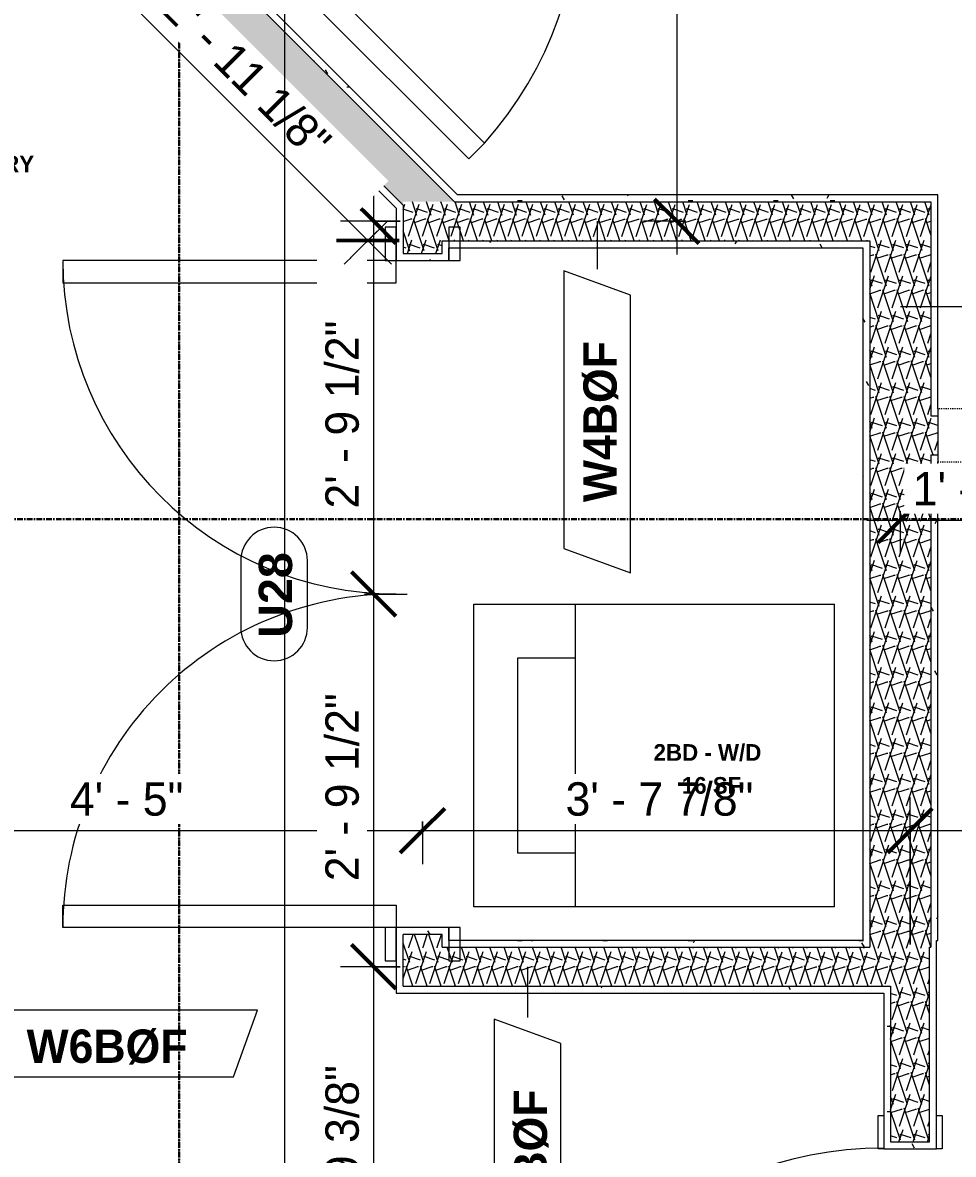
# Model space of a CAD drawing. Header units: inches. Extents: x -4058 to -1781, y 9814 to 12289.
# Drawn here: x -3495.4 to -3411.6, y 11790.1 to 11891.9 of the extents above; entities that cross this region are included whole.
import ezdxf

# ---------------------------------------------------------------- set-up
doc = ezdxf.new("R2010")
doc.units = ezdxf.units.IN
doc.header["$MEASUREMENT"] = 0
for name, pattern in [('Grid Line 1_2_', [0.875, 0.5, -0.125, 0.125, -0.125]), ('Grid Line 1_2__2_', [0.875, 0.5, -0.125, 0.125, -0.125]), ('Overhead', [0.15625, 0.09375, -0.0625])]:
    doc.linetypes.add(name, pattern=pattern)
for name, color, linetype, lineweight in [('0-1', 7, 'Continuous', 5), ('A-ANNO-DIMS', 211, 'Continuous', 9), ('A-ANNO-DIMS-32', 211, 'Continuous', 9), ('A-AREA-IDEN', 2, 'Continuous', 9), ('A-DETL-GENF-3', 92, 'Overhead', 9), ('A-DETL-MEDM-1', 33, 'Continuous', 9), ('A-DOOR-2', 31, 'Continuous', 9), ('A-DOOR-FRAM', 31, 'Continuous', 9), ('A-DOOR-IDEN', 31, 'Continuous', 9), ('A-WALL-2', 113, 'Continuous', 9), ('A-WALL-IDEN', 211, 'Continuous', 9), ('A-WALL-PATT-1', 9, 'Continuous', 9), ('P-SANR-FIXT', 6, 'Continuous', 9), ('S-GRID-1', 1, 'Grid Line 1_2_', 9), ('S-GRID-2', 1, 'Grid Line 1_2__2_', 30)]:
    doc.layers.add(name, color=color, linetype=linetype, lineweight=lineweight)
doc.styles.add('Arial_B', font='arialbd.ttf', dxfattribs={"height": 3})
doc.styles.add('Century Gothic', font='ufonts.com_century-gothic.ttf', dxfattribs={"height": 3})
doc.styles.add('Century Gothic_B', font='GOTHICB.TTF', dxfattribs={"height": 1.5})
doc.styles.add('Century Gothic_B_1', font='GOTHICB.TTF', dxfattribs={"height": 3})
doc.dimstyles.new('THE_DIMENSION_STRING', dxfattribs={"dimscale": 12, "dimtxt": 3.132505, "dimasz": 0.333333, "dimexe": 0.25, "dimexo": 0.166667, "dimgap": 0.041667, "dimtad": 1, "dimdec": 4, "dimrnd": 0.0625, "dimzin": 3, "dimdsep": 46, "dimlunit": 4, "dimtxsty": 'Century Gothic', "dimblk1": 'OBLIQUE', "dimblk2": 'OBLIQUE', "dimsah": 1, "dimcen": 0.09, "dimdle": 0.25, "dimazin": 0, "dimtfac": 1, "dimtdec": 4, "dimtix": 1, "dimtmove": 0, "dimatfit": 3, "dimfxl": 1, "dimtvp": 1, "dimtfill": 1, "dimfrac": 2, "dimtolj": 1, "dimtzin": 0, "dimarcsym": 2})
doc.dimstyles.new('THE_DIMENSION_STRING_2', dxfattribs={"dimscale": 12, "dimtxt": 3.132505, "dimasz": 0.333333, "dimexe": 0.25, "dimexo": 0.166667, "dimgap": 0.041667, "dimtad": 1, "dimdec": 4, "dimrnd": 0.0625, "dimzin": 3, "dimdsep": 46, "dimlunit": 4, "dimtxsty": 'Century Gothic', "dimblk1": 'OBLIQUE', "dimblk2": 'OBLIQUE', "dimsah": 1, "dimcen": 0.09, "dimdle": 0.25, "dimazin": 0, "dimtfac": 1, "dimtdec": 4, "dimtix": 1, "dimtmove": 0, "dimatfit": 3, "dimfxl": 1, "dimtvp": 1, "dimtfill": 1, "dimfrac": 2, "dimtolj": 1, "dimtzin": 0, "dimarcsym": 2})
doc.dimstyles.new('THE_DIMENSION_STRING_5', dxfattribs={"dimscale": 12, "dimtxt": 3.132505, "dimasz": 0.333333, "dimexe": 0.25, "dimexo": 0.166667, "dimgap": 0.041667, "dimtad": 1, "dimdec": 4, "dimrnd": 0.0625, "dimzin": 3, "dimdsep": 46, "dimlunit": 4, "dimtxsty": 'Century Gothic', "dimblk1": 'OBLIQUE', "dimblk2": 'OBLIQUE', "dimsah": 1, "dimcen": 0.09, "dimdle": 0.25, "dimazin": 0, "dimtfac": 1, "dimtdec": 4, "dimtix": 1, "dimtmove": 0, "dimatfit": 3, "dimfxl": 1, "dimtvp": 1, "dimtfill": 1, "dimfrac": 2, "dimtolj": 1, "dimtzin": 0, "dimarcsym": 2})
pattern_1 = [(161.57, (0.16, 0.16), (-1.279773737, -0.000426766), [0, -9.107, 1.011, 0]), (18.43, (-0.16, 0.16), (-1.279773737, 0.000426766), [0, -9.107, 1.011, 0]), (108.43, (0.16, 0.16), (0.639452382, -3.199964008), [3.035, -7.083]), (71.57, (-0.16, 0.16), (0.639452382, 3.199964008), [3.035, -7.083])]
pattern_2 = [(0, (0, 0), (10.24, 2.56), [0.422, -7.258, 0.422, -7.258, -40.96]), (0, (0, 0), (10.24, 2.56), [-15.36, 0.422, -14.938, 0.422, -7.258, -17.92]), (0, (0, 0), (10.24, 2.56), [-38.4, 0.422, -4.698, 0.422, -12.378]), (120, (3.84, 1.28), (-7.33702503, 7.58810013), [0.422, -7.258, 0.422, -7.258, -40.96]), (120, (3.84, 1.28), (-7.33702503, 7.58810013), [-15.36, 0.422, -14.938, 0.422, -7.258, -17.92]), (120, (3.84, 1.28), (-7.33702503, 7.58810013), [-38.4, 0.422, -4.698, 0.422, -12.378]), (240, (5.12, 6.4), (-2.90297497, -10.14810013), [0.422, -7.258, 0.422, -7.258, -40.96]), (240, (5.12, 6.4), (-2.90297497, -10.14810013), [-15.36, 0.422, -14.938, 0.422, -7.258, -17.92]), (240, (5.12, 6.4), (-2.90297497, -10.14810013), [-38.4, 0.422, -4.698, 0.422, -12.378])]

# ---------------------------------------------------------------- blocks, each defined once
blk = doc.blocks.new('CTR - 1st Phase - Shell_rvt-1-UNIT PLANS - 2ND FLOOR')
at = {"layer": 'S-GRID-1'}
for p, q in [((-3481.32, 9836.18), (-3481.32, 12273)), ((-1781.27, 11847.19), (-4041.78, 11847.19))]:
    blk.add_line(p, q, dxfattribs=at)
blk = doc.blocks.new('CTR - 1st Phase - Structure_rvt-1-UNIT PLANS - 2ND FLOOR')
at = {"layer": 'S-GRID-2'}
for p, q in [((-3481.32, 9814.03), (-3481.32, 12247.5)), ((-1781.27, 11847.19), (-4041.78, 11847.19))]:
    blk.add_line(p, q, dxfattribs=at)
blk = doc.blocks.new('SWING - DOUBLE - FLUSH - SWING - DOUBLE - 5-0 x 6-8 - DUMMY-3703244-UNIT PLANS - 2ND FLOOR')
at = {"layer": 'A-DOOR-2'}
for p, q in [((-30, 3.375), (-30, 32.375)), ((-30, 32.375), (-28, 32.375)), ((-28, 32.375), (-28, 2.375)), ((30, 32.375), (28, 32.375)), ((28, 32.375), (28, 2.375)), ((30, 3.375), (30, 32.375)), ((-30, 3.375), (-33, 3.375)), ((-33, 3.375), (-33, 2.375)), ((-30, 2.375), (-30, 3.375)), ((33, 3.375), (30, 3.375)), ((30, 3.375), (30, 2.375)), ((33, 2.375), (33, 3.375)), ((-33, 2.375), (-30, 2.375)), ((-28, 2.375), (-30, 2.375)), ((28, 2.375), (30, 2.375)), ((30, 2.375), (33, 2.375)), ((-30, -2.375), (-33, -2.375)), ((-33, -2.375), (-33, -3.375)), ((-30, -3.375), (-30, -2.375)), ((33, -2.375), (30, -2.375)), ((30, -2.375), (30, -3.375)), ((33, -3.375), (33, -2.375)), ((-33, -3.375), (-30, -3.375)), ((30, -3.375), (33, -3.375))]:
    blk.add_line(p, q, dxfattribs=at)
for centre, start, end in [((-30, 2.375), 360, 90), ((30, 2.375), 90, 180)]:
    blk.add_arc(centre, 30, start, end, dxfattribs=at)
blk = doc.blocks.new('Door-Opening - CLEAR OPENING - 34_ x 80_-3922092-UNIT PLANS - 2ND FLOOR')
at = {"layer": 'A-DETL-GENF-3'}
for p, q in [((16.68, 2.38), (-17.32, 2.38)), ((-17.32, -2.37), (16.68, -2.37))]:
    blk.add_line(p, q, dxfattribs=at)
at = {"layer": 'A-DETL-MEDM-1'}
for p, q in [((-17.32, 2.38), (-17.32, -2.37)), ((16.68, -2.37), (16.68, 2.38))]:
    blk.add_line(p, q, dxfattribs=at)
blk = doc.blocks.new('Stacked Washer and Dryer - 26_x25_ - Private-3627842-UNIT PLANS - 2ND FLOOR')
at = {"layer": 'P-SANR-FIXT'}
for p, q in [((0, 13.625), (32.4375, 13.625)), ((0, 13.625), (0, -13.625)), ((23.34375, -13.625), (23.34375, 13.625)), ((32.4375, 13.625), (32.4375, -13.625)), ((28.53125, 8.75), (23.34375, 8.75)), ((28.53125, -8.75), (28.53125, 8.75)), ((23.34375, -8.75), (28.53125, -8.75)), ((32.4375, -13.625), (0, -13.625))]:
    blk.add_line(p, q, dxfattribs=at)
blk = doc.blocks.new('SWING - SINGLE - FLUSH - SWING - FLUSH - 2-10 x 6-8 - PRIVACY-3983846-UNIT PLANS - 2ND FLOOR')
at = {"layer": 'A-DOOR-2'}
for p, q in [((15, -2.37), (15, -36.38)), ((17, -2.37), (15, -2.37)), ((17, -2.37), (17, -36.38)), ((17, -36.38), (15, -36.38))]:
    blk.add_line(p, q, dxfattribs=at)
blk.add_arc((17, -2.37), 34.07, 180, 266.6343, dxfattribs=at)
at = {"layer": 'A-DOOR-FRAM'}
for p, q in [((-20, 2.38), (-20, 2.88)), ((-20, 2.88), (-17, 2.88)), ((-17, 2.38), (-20, 2.38)), ((-17, 2.88), (-17, 2.38)), ((17, 2.38), (17, 2.88)), ((17, 2.88), (20, 2.88)), ((20, 2.38), (17, 2.38)), ((20, 2.88), (20, 2.38)), ((-20, -2.37), (-17, -2.37)), ((-20, -2.87), (-20, -2.37)), ((-17, -2.87), (-20, -2.87)), ((-17, -2.37), (-17, -2.87)), ((17, -2.37), (20, -2.37)), ((17, -2.87), (17, -2.37)), ((20, -2.87), (17, -2.87)), ((20, -2.37), (20, -2.87))]:
    blk.add_line(p, q, dxfattribs=at)
blk = doc.blocks.new('SWING - SINGLE - FLUSH - SWING - FLUSH - 2-10 x 6-8 - PRIVACY-3983842-UNIT PLANS - 2ND FLOOR')
at = {"layer": 'A-DOOR-2'}
for p, q in [((15, 2.37), (15, 36.38)), ((17, 36.38), (15, 36.38)), ((17, 2.37), (17, 36.38)), ((17, 2.37), (15, 2.37))]:
    blk.add_line(p, q, dxfattribs=at)
blk.add_arc((17, 2.37), 34.07, 93.3657, 180, dxfattribs=at)
at = {"layer": 'A-DOOR-FRAM'}
for p, q in [((-17, 2.87), (-20, 2.87)), ((-20, 2.87), (-20, 2.37)), ((-20, 2.37), (-17, 2.37)), ((-17, 2.37), (-17, 2.87)), ((20, 2.87), (17, 2.87)), ((17, 2.87), (17, 2.37)), ((17, 2.37), (20, 2.37)), ((20, 2.37), (20, 2.87)), ((-17, -2.38), (-20, -2.38)), ((-20, -2.38), (-20, -2.88)), ((-20, -2.88), (-17, -2.88)), ((-17, -2.88), (-17, -2.38)), ((20, -2.38), (17, -2.38)), ((17, -2.38), (17, -2.88)), ((17, -2.88), (20, -2.88)), ((20, -2.88), (20, -2.38))]:
    blk.add_line(p, q, dxfattribs=at)
blk = doc.blocks.new('DIMBLOCK113-UNIT PLANS - 2ND FLOOR')
at = {"layer": 'A-ANNO-DIMS-32', "lineweight": 50}
for p, q in [((-3512.41, 11819.18), (-3510.41, 11821.18)), ((-3459.41, 11819.18), (-3457.41, 11821.18)), ((-3512.41, 11819.18), (-3514.41, 11817.18)), ((-3459.41, 11819.18), (-3461.41, 11817.18))]:
    blk.add_line(p, q, dxfattribs=at)
at = {"layer": 'A-ANNO-DIMS-32'}
for p, q in [((-3512.41, 11820.01), (-3512.41, 11816.18)), ((-3512.41, 11819.18), (-3512.41, 11820.01)), ((-3459.41, 11820.01), (-3459.41, 11816.18)), ((-3459.41, 11819.18), (-3459.41, 11820.01)), ((-3512.41, 11819.18), (-3459.41, 11819.18))]:
    blk.add_line(p, q, dxfattribs=at)
at = {"layer": 'A-ANNO-DIMS-32', "color": 0, "insert": (-3491.15, 11823.53), "char_height": 3, "width": 12.5897, "attachment_point": 1, "line_spacing_factor": 0.984502, "style": 'Century Gothic', "bg_fill": 3, "box_fill_scale": 1.25, "bg_fill_color": 256, "bg_fill_true_color": 13158600, "bg_fill_transparency": 0}
blk.add_mtext('4\' - 5"', dxfattribs=at)
blk = doc.blocks.new('_Oblique')
at = {"color": 0, "linetype": 'ByBlock', "lineweight": -2}
blk.add_line((-0.5, -0.5), (0.5, 0.5), dxfattribs=at)
blk = doc.blocks.new('DIMBLOCK114-UNIT PLANS - 2ND FLOOR')
at = {"layer": 'A-ANNO-DIMS-32'}
for p, q in [((-3415.53, 11808.94), (-3415.53, 11822.18)), ((-3459.41, 11820.01), (-3459.41, 11816.18)), ((-3459.41, 11819.18), (-3459.41, 11820.01)), ((-3459.41, 11819.18), (-3415.53, 11819.18)), ((-3415.53, 11819.18), (-3415.53, 11808.94))]:
    blk.add_line(p, q, dxfattribs=at)
at = {"layer": 'A-ANNO-DIMS-32', "lineweight": 50}
for p, q in [((-3459.41, 11819.18), (-3457.41, 11821.18)), ((-3415.53, 11819.18), (-3413.53, 11821.18)), ((-3459.41, 11819.18), (-3461.41, 11817.18)), ((-3415.53, 11819.18), (-3417.53, 11817.18))]:
    blk.add_line(p, q, dxfattribs=at)
at = {"layer": 'A-ANNO-DIMS-32', "color": 0, "insert": (-3446.54, 11823.53), "char_height": 3, "width": 21.7784, "attachment_point": 1, "line_spacing_factor": 0.984502, "style": 'Century Gothic', "bg_fill": 3, "box_fill_scale": 1.25, "bg_fill_color": 256, "bg_fill_true_color": 13158600, "bg_fill_transparency": 0}
blk.add_mtext('3\' - 7 7/8"', dxfattribs=at)
blk = doc.blocks.new('DIMBLOCK115-UNIT PLANS - 2ND FLOOR')
at = {"layer": 'A-ANNO-DIMS-32'}
for p, q in [((-3415.53, 11808.94), (-3415.53, 11822.18)), ((-3339.12, 11806.18), (-3339.12, 11822.18)), ((-3415.53, 11819.18), (-3336.12, 11819.18)), ((-3415.53, 11819.18), (-3415.53, 11808.94)), ((-3339.12, 11819.18), (-3339.12, 11806.18))]:
    blk.add_line(p, q, dxfattribs=at)
at = {"layer": 'A-ANNO-DIMS-32', "lineweight": 50}
for p, q in [((-3415.53, 11819.18), (-3413.53, 11821.18)), ((-3339.12, 11819.18), (-3337.12, 11821.18)), ((-3415.53, 11819.18), (-3417.53, 11817.18)), ((-3339.12, 11819.18), (-3341.12, 11817.18))]:
    blk.add_line(p, q, dxfattribs=at)
at = {"layer": 'A-ANNO-DIMS-32', "color": 0, "insert": (-3387.57, 11823.53), "char_height": 3, "width": 24.5827, "attachment_point": 1, "line_spacing_factor": 0.984502, "style": 'Century Gothic', "bg_fill": 3, "box_fill_scale": 1.25, "bg_fill_color": 256, "bg_fill_true_color": 13158600, "bg_fill_transparency": 0}
blk.add_mtext('6\' - 4 7/16"', dxfattribs=at)
blk = doc.blocks.new('DIMBLOCK481-UNIT PLANS - 2ND FLOOR')
at = {"layer": 'A-ANNO-DIMS-32', "lineweight": 50}
for p, q in [((-3463.8, 11806.94), (-3465.8, 11808.94)), ((-3463.8, 11806.94), (-3461.8, 11804.94)), ((-3463.8, 11773.56), (-3465.8, 11775.56)), ((-3463.8, 11773.56), (-3461.8, 11771.56))]:
    blk.add_line(p, q, dxfattribs=at)
at = {"layer": 'A-ANNO-DIMS-32'}
for p, q in [((-3461.41, 11806.94), (-3466.8, 11806.94)), ((-3463.8, 11773.56), (-3463.8, 11806.94)), ((-3463.8, 11806.94), (-3461.41, 11806.94)), ((-3453.91, 11773.56), (-3466.8, 11773.56)), ((-3463.8, 11773.56), (-3453.91, 11773.56))]:
    blk.add_line(p, q, dxfattribs=at)
at = {"layer": 'A-ANNO-DIMS-32', "color": 0, "insert": (-3468.15, 11781.18), "char_height": 3, "width": 21.7784, "attachment_point": 1, "rotation": 90, "line_spacing_factor": 0.984502, "style": 'Century Gothic', "bg_fill": 3, "box_fill_scale": 1.25, "bg_fill_color": 256, "bg_fill_true_color": 13158600, "bg_fill_transparency": 0}
blk.add_mtext('2\' - 9 3/8"', dxfattribs=at)
blk = doc.blocks.new('DIMBLOCK482-UNIT PLANS - 2ND FLOOR')
at = {"layer": 'A-ANNO-DIMS-32', "lineweight": 50}
for p, q in [((-3463.8, 11840.46), (-3465.8, 11842.46)), ((-3463.8, 11840.46), (-3461.8, 11838.46)), ((-3463.8, 11806.94), (-3465.8, 11808.94)), ((-3463.8, 11806.94), (-3461.8, 11804.94))]:
    blk.add_line(p, q, dxfattribs=at)
at = {"layer": 'A-ANNO-DIMS-32'}
for p, q in [((-3464.63, 11840.46), (-3460.8, 11840.46)), ((-3463.8, 11840.46), (-3464.63, 11840.46)), ((-3463.8, 11806.94), (-3463.8, 11840.46)), ((-3461.41, 11806.94), (-3466.8, 11806.94)), ((-3463.8, 11806.94), (-3461.41, 11806.94))]:
    blk.add_line(p, q, dxfattribs=at)
at = {"layer": 'A-ANNO-DIMS-32', "color": 0, "insert": (-3468.15, 11814.63), "char_height": 3, "width": 21.7784, "attachment_point": 1, "rotation": 90, "line_spacing_factor": 0.984502, "style": 'Century Gothic', "bg_fill": 3, "box_fill_scale": 1.25, "bg_fill_color": 256, "bg_fill_true_color": 13158600, "bg_fill_transparency": 0}
blk.add_mtext('2\' - 9 1/2"', dxfattribs=at)
blk = doc.blocks.new('DIMBLOCK483-UNIT PLANS - 2ND FLOOR')
at = {"layer": 'A-ANNO-DIMS-32', "lineweight": 50}
for p, q in [((-3463.8, 11873.99), (-3465.8, 11875.99)), ((-3463.8, 11873.99), (-3461.8, 11871.99)), ((-3463.8, 11840.46), (-3465.8, 11842.46)), ((-3463.8, 11840.46), (-3461.8, 11838.46))]:
    blk.add_line(p, q, dxfattribs=at)
at = {"layer": 'A-ANNO-DIMS-32'}
for p, q in [((-3463.8, 11840.46), (-3463.8, 11876.99)), ((-3461.41, 11873.99), (-3466.8, 11873.99)), ((-3463.8, 11873.99), (-3461.41, 11873.99)), ((-3464.63, 11840.46), (-3460.8, 11840.46)), ((-3463.8, 11840.46), (-3464.63, 11840.46))]:
    blk.add_line(p, q, dxfattribs=at)
at = {"layer": 'A-ANNO-DIMS-32', "color": 0, "insert": (-3468.15, 11848.15), "char_height": 3, "width": 21.7784, "attachment_point": 1, "rotation": 90, "line_spacing_factor": 0.984502, "style": 'Century Gothic', "bg_fill": 3, "box_fill_scale": 1.25, "bg_fill_color": 256, "bg_fill_true_color": 13158600, "bg_fill_transparency": 0}
blk.add_mtext('2\' - 9 1/2"', dxfattribs=at)
blk = doc.blocks.new('DIMBLOCK486-UNIT PLANS - 2ND FLOOR')
at = {"layer": 'A-ANNO-DIMS-32'}
for p, q in [((-3486.19, 11900.1), (-3491.3, 11894.99)), ((-3489.18, 11897.11), (-3486.19, 11900.1)), ((-3489.18, 11897.11), (-3462.2, 11870.13)), ((-3462.57, 11874.01), (-3466.45, 11870.13)), ((-3464.33, 11872.26), (-3462.57, 11874.01))]:
    blk.add_line(p, q, dxfattribs=at)
at = {"layer": 'A-ANNO-DIMS-32', "lineweight": 50}
for p, q in [((-3489.18, 11897.11), (-3492.01, 11897.11)), ((-3489.18, 11897.11), (-3486.35, 11897.11)), ((-3464.33, 11872.26), (-3467.15, 11872.26)), ((-3464.33, 11872.26), (-3461.5, 11872.26))]:
    blk.add_line(p, q, dxfattribs=at)
at = {"layer": 'A-ANNO-DIMS-32', "color": 0, "insert": (-3480.92, 11895), "char_height": 3, "width": 24.5827, "attachment_point": 1, "rotation": 315, "line_spacing_factor": 0.984502, "style": 'Century Gothic', "bg_fill": 3, "box_fill_scale": 1.25, "bg_fill_color": 256, "bg_fill_true_color": 13158600, "bg_fill_transparency": 0}
blk.add_mtext('2\' - 11 1/8"', dxfattribs=at)
blk = doc.blocks.new('DIMBLOCK487-UNIT PLANS - 2ND FLOOR')
at = {"layer": 'A-ANNO-DIMS-32'}
for p, q in [((-3436.53, 11942.74), (-3436.53, 11870.99)), ((-3435.71, 11939.74), (-3439.53, 11939.74)), ((-3436.53, 11939.74), (-3435.71, 11939.74)), ((-3435.71, 11873.99), (-3439.53, 11873.99)), ((-3436.53, 11873.99), (-3435.71, 11873.99))]:
    blk.add_line(p, q, dxfattribs=at)
at = {"layer": 'A-ANNO-DIMS-32', "lineweight": 50}
for p, q in [((-3436.53, 11939.74), (-3438.53, 11941.74)), ((-3436.53, 11939.74), (-3434.53, 11937.74)), ((-3436.53, 11873.99), (-3438.53, 11875.99)), ((-3436.53, 11873.99), (-3434.53, 11871.99))]:
    blk.add_line(p, q, dxfattribs=at)
at = {"layer": 'A-ANNO-DIMS-32', "color": 0, "insert": (-3440.88, 11897.79), "char_height": 3, "width": 21.7784, "attachment_point": 1, "rotation": 90, "line_spacing_factor": 0.984502, "style": 'Century Gothic', "bg_fill": 3, "box_fill_scale": 1.25, "bg_fill_color": 256, "bg_fill_true_color": 13158600, "bg_fill_transparency": 0}
blk.add_mtext('5\' - 5 3/4"', dxfattribs=at)
blk = doc.blocks.new('Door Tag - Type Mark-2601225-UNIT PLANS - 2ND FLOOR')
at = {"layer": 'A-DOOR-IDEN'}
for p, q in [((0.09375, 0.09375), (-0.09375, 0.09375)), ((-0.09375, -0.09375), (0.09375, -0.09375))]:
    blk.add_line(p, q, dxfattribs=at)
for centre, start, end in [((-0.09375, 0), 90, 270), ((0.09375, 0), 270, 90)]:
    blk.add_arc(centre, 0.09375, start, end, dxfattribs=at)
blk = doc.blocks.new('Wall Tag - Arch Wall-3956453-UNIT PLANS - 2ND FLOOR')
at = {"layer": 'A-WALL-IDEN'}
for p, q in [((-0.3561, 0.0937), (-0.4244, -0.0937)), ((0.4244, 0.0937), (-0.3561, 0.0937)), ((0.3561, -0.0937), (0.4244, 0.0937)), ((-0.4244, -0.0937), (0.3561, -0.0937))]:
    blk.add_line(p, q, dxfattribs=at)
blk = doc.blocks.new('DIMBLOCK493-UNIT PLANS - 2ND FLOOR')
at = {"layer": 'A-ANNO-DIMS-32'}
for p, q in [((-3396.03, 11850.36), (-3396.03, 11844.1)), ((-3396.03, 11847.1), (-3396.03, 11850.36)), ((-3416.41, 11847.93), (-3416.41, 11844.1)), ((-3416.41, 11847.1), (-3416.41, 11847.93)), ((-3419.41, 11847.1), (-3393.03, 11847.1))]:
    blk.add_line(p, q, dxfattribs=at)
at = {"layer": 'A-ANNO-DIMS-32', "lineweight": 50}
for p, q in [((-3416.41, 11847.1), (-3414.41, 11849.1)), ((-3396.03, 11847.1), (-3394.03, 11849.1)), ((-3416.41, 11847.1), (-3418.41, 11845.1)), ((-3396.03, 11847.1), (-3398.03, 11845.1))]:
    blk.add_line(p, q, dxfattribs=at)
at = {"layer": 'A-ANNO-DIMS-32', "color": 0, "insert": (-3415.29, 11851.44), "char_height": 3, "width": 21.7784, "attachment_point": 1, "line_spacing_factor": 0.984502, "style": 'Century Gothic', "bg_fill": 3, "box_fill_scale": 1.25, "bg_fill_color": 256, "bg_fill_true_color": 13158600, "bg_fill_transparency": 0}
blk.add_mtext('1\' - 8 3/8"', dxfattribs=at)
blk = doc.blocks.new('DIMBLOCK1110-UNIT PLANS - 2ND FLOOR')
at = {"layer": 'A-ANNO-DIMS-32', "lineweight": 50}
for p, q in [((-3471.8, 12110.34), (-3473.8, 12112.34)), ((-3471.8, 12110.34), (-3469.8, 12108.34)), ((-3471.8, 11752.94), (-3473.8, 11754.94)), ((-3471.8, 11752.94), (-3469.8, 11750.94))]:
    blk.add_line(p, q, dxfattribs=at)
at = {"layer": 'A-ANNO-DIMS-32'}
for p, q in [((-3472.63, 12110.34), (-3468.8, 12110.34)), ((-3471.8, 12110.34), (-3472.63, 12110.34)), ((-3471.8, 11752.94), (-3471.8, 12110.34)), ((-3472.63, 11752.94), (-3468.8, 11752.94)), ((-3471.8, 11752.94), (-3472.63, 11752.94))]:
    blk.add_line(p, q, dxfattribs=at)
at = {"layer": 'A-ANNO-DIMS-32', "color": 0, "insert": (-3476.15, 11921.4), "char_height": 3, "width": 24.5827, "attachment_point": 1, "rotation": 90, "line_spacing_factor": 0.984502, "style": 'Century Gothic', "bg_fill": 3, "box_fill_scale": 1.25, "bg_fill_color": 256, "bg_fill_true_color": 13158600, "bg_fill_transparency": 0}
blk.add_mtext('29\' - 9 3/8"', dxfattribs=at)

msp = doc.modelspace()

# ---------------------------------------------------------------- hatches: boundary and pattern name
at = {"layer": 'A-WALL-PATT-1'}
h = msp.add_hatch(dxfattribs=at)
h.set_pattern_fill('FP_1', color=256, style=0, pattern_type=2)
h.set_pattern_definition(pattern_2)
h.paths.add_polyline_path([(-3457.03054, 11876.3644), (-3456.26056, 11876.3644), (-3481.85648, 11901.96031), (-3482.29842, 11901.51837), (-3457.14445, 11876.3644)], flags=0)
h.paths.add_polyline_path([(-3484.7733, 11903.99325), (-3484.33135, 11904.43519), (-3491.5792, 11911.68303), (-3493.25858, 11910.00365), (-3492.81664, 11909.56171), (-3491.5792, 11910.79915), (-3484.81382, 11904.03377)], flags=0)
h.paths.add_polyline_path([(-3517.30021, 11934.04528), (-3515.62083, 11935.72466), (-3518.18409, 11938.28792), (-3518.62603, 11937.84598), (-3516.50471, 11935.72466), (-3517.74215, 11934.48723)], flags=0)
h.paths.add_polyline_path([(-3521.10091, 11940.32086), (-3520.65897, 11940.7628), (-3537.33452, 11957.43835), (-3537.33452, 11956.55447), (-3522.22765, 11941.4476)], flags=0)
h = msp.add_hatch(dxfattribs=at)
h.set_pattern_fill('FP_5', color=256, style=0, pattern_type=2)
h.set_pattern_definition(pattern_1)
h.paths.add_polyline_path([(-3461.15554, 11875.42574), (-3461.15554, 11875.7394), (-3456.51945, 11875.7394), (-3491.5792, 11910.79915), (-3494.05407, 11908.32427), (-3461.46919, 11875.7394)], flags=0)
h.paths.add_polyline_path([(-3518.97959, 11933.24979), (-3516.50471, 11935.72466), (-3537.95952, 11957.17947), (-3537.95952, 11952.22972), (-3527.1774, 11941.4476)], flags=0)
h = msp.add_hatch(dxfattribs=at)
h.set_pattern_fill('FP_1', color=256, style=0, pattern_type=2)
h.set_pattern_definition(pattern_2)
h.paths.add_polyline_path([(-3461.78054, 11875.16685), (-3461.78054, 11876.05074), (-3494.05407, 11908.32427), (-3492.81664, 11909.56171), (-3493.25858, 11910.00365), (-3494.93796, 11908.32427), (-3490.64745, 11904.03377)], flags=0)
h.paths.add_polyline_path([(-3518.97959, 11932.36591), (-3517.30021, 11934.04528), (-3517.74215, 11934.48723), (-3518.97959, 11933.24979), (-3541.45952, 11955.72972), (-3541.45952, 11954.84584), (-3528.06129, 11941.4476)], flags=0)
h = msp.add_hatch(dxfattribs=at)
h.set_pattern_fill('FP_1', color=256, style=0, pattern_type=2)
h.set_pattern_definition(pattern_2)
h.paths.add_polyline_path([(-3413.65554, 11875.7394), (-3413.65554, 11876.3644), (-3457.14445, 11876.3644), (-3456.51945, 11875.7394), (-3419.15554, 11875.7394)], flags=0)
h = msp.add_hatch(dxfattribs=at)
h.set_pattern_fill('FP_1', color=256, style=0, pattern_type=2)
h.set_pattern_definition(pattern_2)
h.paths.add_polyline_path([(-3413.15665, 11809.3144), (-3413.03054, 11809.3144), (-3413.03054, 11852.9894), (-3413.65554, 11852.9894), (-3413.65554, 11809.3144)], flags=0)
h.paths.add_polyline_path([(-3413.65554, 11856.4894), (-3413.03054, 11856.4894), (-3413.03054, 11876.3644), (-3413.65554, 11876.3644), (-3413.65554, 11857.1144)], flags=0)
h = msp.add_hatch(dxfattribs=at)
h.set_pattern_fill('FP_5', color=256, style=0, pattern_type=2)
h.set_pattern_definition(pattern_1)
h.paths.add_polyline_path([(-3457.65554, 11808.6894), (-3457.65554, 11809.8394), (-3461.15554, 11809.8394), (-3461.15554, 11808.6894), (-3460.52355, 11808.6894)], flags=0)
h.paths.add_polyline_path([(-3459.40554, 11871.0894), (-3457.65554, 11871.0894), (-3457.65554, 11875.7394), (-3461.15554, 11875.7394), (-3461.15554, 11871.0894), (-3460.52355, 11871.0894)], flags=0)
h = msp.add_hatch(dxfattribs=at)
h.set_pattern_fill('FP_5', color=256, style=0, pattern_type=2)
h.set_pattern_definition(pattern_1)
h.paths.add_polyline_path([(-3419.15554, 11872.2394), (-3419.15554, 11875.7394), (-3457.65554, 11875.7394), (-3457.65554, 11872.2394), (-3419.78054, 11872.2394)], flags=0)
h = msp.add_hatch(dxfattribs=at)
h.set_pattern_fill('FP_5', color=256, style=0, pattern_type=2)
h.set_pattern_definition(pattern_1)
h.paths.add_polyline_path([(-3413.65554, 11808.6894), (-3413.65554, 11875.7394), (-3419.15554, 11875.7394), (-3419.15554, 11808.6894), (-3413.78165, 11808.6894)], flags=0)
h = msp.add_hatch(dxfattribs=at)
h.set_pattern_fill('FP_1', color=256, style=0, pattern_type=2)
h.set_pattern_definition(pattern_2)
h.paths.add_polyline_path([(-3457.03054, 11809.3144), (-3457.03054, 11810.4644), (-3459.40554, 11810.4644), (-3459.40554, 11809.8394), (-3457.65554, 11809.8394), (-3457.65554, 11809.3144)], flags=0)
h.paths.add_polyline_path([(-3457.03054, 11870.4644), (-3457.03054, 11872.2394), (-3457.65554, 11872.2394), (-3457.65554, 11871.0894), (-3459.40554, 11871.0894), (-3459.40554, 11870.4644)], flags=0)
h = msp.add_hatch(dxfattribs=at)
h.set_pattern_fill('FP_1', color=256, style=0, pattern_type=2)
h.set_pattern_definition(pattern_2)
h.paths.add_polyline_path([(-3419.78054, 11871.6144), (-3419.78054, 11872.2394), (-3457.03054, 11872.2394), (-3457.03054, 11871.6144)], flags=0)
h = msp.add_hatch(dxfattribs=at)
h.set_pattern_fill('FP_1', color=256, style=0, pattern_type=2)
h.set_pattern_definition(pattern_2)
h.paths.add_polyline_path([(-3419.78054, 11809.3144), (-3419.15554, 11809.3144), (-3419.15554, 11872.2394), (-3419.78054, 11872.2394), (-3419.78054, 11829.20611)], flags=0)
h = msp.add_hatch(dxfattribs=at)
h.set_pattern_fill('FP_5', color=256, style=0, pattern_type=2)
h.set_pattern_definition(pattern_1)
h.paths.add_polyline_path([(-3343.16124, 11852.9894), (-3343.16124, 11856.4894), (-3378.40554, 11856.4894), (-3378.40554, 11852.9894), (-3357.58418, 11852.9894)], flags=0)
h.paths.add_polyline_path([(-3413.03054, 11852.9894), (-3413.03054, 11856.4894), (-3413.65554, 11856.4894), (-3413.65554, 11852.9894)], flags=0)
h = msp.add_hatch(dxfattribs=at)
h.set_pattern_fill('FP_1', color=256, style=0, pattern_type=2)
h.set_pattern_definition(pattern_2)
h.paths.add_polyline_path([(-3419.15554, 11808.6894), (-3419.15554, 11809.3144), (-3457.65554, 11809.3144), (-3457.65554, 11808.6894), (-3426.21042, 11808.6894)], flags=0)
h = msp.add_hatch(dxfattribs=at)
h.set_pattern_fill('FP_1', color=256, style=0, pattern_type=2)
h.set_pattern_definition(pattern_2)
h.paths.add_polyline_path([(-3413.78165, 11752.9394), (-3413.15665, 11752.9394), (-3413.15665, 11756.5644), (-3415.53165, 11756.5644), (-3415.53165, 11755.9394), (-3413.78165, 11755.9394), (-3413.78165, 11754.37845)], flags=0)
h.paths.add_polyline_path([(-3413.15665, 11790.5644), (-3413.15665, 11809.3144), (-3413.65554, 11809.3144), (-3413.65554, 11808.6894), (-3413.78165, 11808.6894), (-3413.78165, 11791.1894), (-3415.53165, 11791.1894), (-3415.53165, 11790.5644)], flags=0)
h = msp.add_hatch(dxfattribs=at)
h.set_pattern_fill('FP_5', color=256, style=0, pattern_type=2)
h.set_pattern_definition(pattern_1)
h.paths.add_polyline_path([(-3417.28165, 11805.1894), (-3417.28165, 11808.6894), (-3461.15554, 11808.6894), (-3461.15554, 11805.1894), (-3417.90665, 11805.1894)], flags=0)
h = msp.add_hatch(dxfattribs=at)
h.set_pattern_fill('FP_5', color=256, style=0, pattern_type=2)
h.set_pattern_definition(pattern_1)
h.paths.add_polyline_path([(-3415.53165, 11752.9394), (-3413.78165, 11752.9394), (-3413.78165, 11755.9394), (-3417.28165, 11755.9394), (-3417.28165, 11752.9394)], flags=0)
h.paths.add_polyline_path([(-3413.78165, 11791.1894), (-3413.78165, 11808.6894), (-3417.28165, 11808.6894), (-3417.28165, 11791.1894), (-3415.53165, 11791.1894)], flags=0)
h = msp.add_hatch(dxfattribs=at)
h.set_pattern_fill('FP_1', color=256, style=0, pattern_type=2)
h.set_pattern_definition(pattern_2)
h.paths.add_polyline_path([(-3417.90665, 11804.5644), (-3417.90665, 11805.1894), (-3461.78054, 11805.1894), (-3461.78054, 11804.5644), (-3426.21042, 11804.5644)], flags=0)
h = msp.add_hatch(dxfattribs=at)
h.set_pattern_fill('FP_1', color=256, style=0, pattern_type=2)
h.set_pattern_definition(pattern_2)
h.paths.add_polyline_path([(-3417.28165, 11752.9394), (-3417.28165, 11755.9394), (-3415.53165, 11755.9394), (-3415.53165, 11756.5644), (-3417.90665, 11756.5644), (-3417.90665, 11752.9394)], flags=0)
h.paths.add_polyline_path([(-3417.90665, 11790.5644), (-3415.53165, 11790.5644), (-3415.53165, 11791.1894), (-3417.28165, 11791.1894), (-3417.28165, 11805.1894), (-3417.90665, 11805.1894), (-3417.90665, 11791.79228)], flags=0)

# ---------------------------------------------------------------- linework, layer by layer
at = {"layer": 'A-WALL-2'}
for p, q in [((-3494.93796, 11908.32427), (-3461.78054, 11875.16685)), ((-3494.05407, 11908.32427), (-3461.15554, 11875.42574)), ((-3456.51945, 11875.7394), (-3482.29842, 11901.51837)), ((-3456.26056, 11876.3644), (-3481.41454, 11901.51837)), ((-3413.03054, 11876.3644), (-3456.26056, 11876.3644)), ((-3413.03054, 11857.1144), (-3413.03054, 11876.3644)), ((-3461.78054, 11875.16685), (-3461.78054, 11870.4644)), ((-3461.15554, 11875.42574), (-3461.15554, 11871.0894)), ((-3456.51945, 11875.7394), (-3413.65554, 11875.7394)), ((-3413.65554, 11875.7394), (-3413.65554, 11856.4894)), ((-3457.65554, 11871.0894), (-3457.65554, 11872.2394)), ((-3457.65554, 11872.2394), (-3419.15554, 11872.2394)), ((-3419.15554, 11872.2394), (-3419.15554, 11808.6894)), ((-3461.15554, 11871.0894), (-3457.65554, 11871.0894)), ((-3457.03054, 11870.4644), (-3457.03054, 11871.6144)), ((-3457.03054, 11871.6144), (-3419.78054, 11871.6144)), ((-3419.78054, 11871.6144), (-3419.78054, 11809.3144)), ((-3461.78054, 11870.4644), (-3457.03054, 11870.4644)), ((-3413.65554, 11856.4894), (-3413.03054, 11856.4894)), ((-3413.65554, 11852.9894), (-3413.03054, 11852.9894)), ((-3413.65554, 11852.9894), (-3413.65554, 11808.6894)), ((-3413.03054, 11809.3144), (-3413.03054, 11852.3644)), ((-3461.78054, 11810.4644), (-3461.78054, 11804.5644)), ((-3457.03054, 11810.4644), (-3461.78054, 11810.4644)), ((-3457.65554, 11809.8394), (-3461.15554, 11809.8394)), ((-3461.15554, 11805.1894), (-3461.15554, 11809.8394)), ((-3457.65554, 11808.6894), (-3457.65554, 11809.8394)), ((-3457.03054, 11809.3144), (-3457.03054, 11810.4644)), ((-3419.78054, 11809.3144), (-3457.03054, 11809.3144)), ((-3413.15665, 11790.5644), (-3413.15665, 11809.3144)), ((-3413.15665, 11809.3144), (-3413.03054, 11809.3144)), ((-3457.65554, 11808.6894), (-3419.15554, 11808.6894)), ((-3413.78165, 11791.1894), (-3413.78165, 11808.6894)), ((-3413.78165, 11808.6894), (-3413.65554, 11808.6894)), ((-3461.15554, 11805.1894), (-3417.28165, 11805.1894)), ((-3417.28165, 11805.1894), (-3417.28165, 11791.1894)), ((-3461.78054, 11804.5644), (-3417.90665, 11804.5644)), ((-3417.90665, 11804.5644), (-3417.90665, 11790.5644)), ((-3417.90665, 11790.5644), (-3413.15665, 11790.5644)), ((-3417.28165, 11791.1894), (-3413.78165, 11791.1894))]:
    msp.add_line(p, q, dxfattribs=at)
at = {"layer": 'A-WALL-IDEN'}
for p, q in [((-3443.68925, 11873.9894), (-3443.68925, 11869.67508)), ((-3416.40554, 11866.33004), (-3405.56238, 11866.33004))]:
    msp.add_line(p, q, dxfattribs=at)

# ---------------------------------------------------------------- block references
at = {"layer": '0-1'}
for name in ['CTR - 1st Phase - Shell_rvt-1-UNIT PLANS - 2ND FLOOR', 'CTR - 1st Phase - Structure_rvt-1-UNIT PLANS - 2ND FLOOR']:
    msp.add_blockref(name, (0, 0), dxfattribs=at)
at = {"layer": 'A-DOOR-2'}
for name, p, rotation in [('SWING - SINGLE - FLUSH - SWING - FLUSH - 2-10 x 6-8 - PRIVACY-3983842-UNIT PLANS - 2ND FLOOR', (-3468.95178, 11917.33989), 224.9999999999983), ('SWING - DOUBLE - FLUSH - SWING - DOUBLE - 5-0 x 6-8 - DUMMY-3703244-UNIT PLANS - 2ND FLOOR', (-3459.40554, 11840.4644), 89.99999999999805), ('Door-Opening - CLEAR OPENING - 34_ x 80_-3922092-UNIT PLANS - 2ND FLOOR', (-3396.35292, 11854.7394), 180), ('SWING - SINGLE - FLUSH - SWING - FLUSH - 2-10 x 6-8 - PRIVACY-3983846-UNIT PLANS - 2ND FLOOR', (-3415.53165, 11773.5644), 269.9999999999988)]:
    msp.add_blockref(name, p, dxfattribs=dict(at, rotation=rotation))
at = {"layer": 'A-DOOR-IDEN', "xscale": 31.99999999999999, "yscale": 31.99999999999999, "zscale": 31.99999999999999, "rotation": 89.99999999999991}
msp.add_blockref('Door Tag - Type Mark-2601225-UNIT PLANS - 2ND FLOOR', (-3472.76747, 11840.4644), dxfattribs=at)
at = {"layer": 'A-WALL-IDEN', "xscale": 31.99999999999999, "yscale": 31.99999999999999, "zscale": 31.99999999999999, "rotation": 89.99999999999991}
msp.add_blockref('Wall Tag - Arch Wall-3956453-UNIT PLANS - 2ND FLOOR', (-3443.68925, 11855.94337), dxfattribs=at)
at = {"layer": 'A-WALL-IDEN', "xscale": 31.99999999999999, "yscale": 31.99999999999999, "zscale": 31.99999999999999}
msp.add_blockref('Wall Tag - Arch Wall-3956453-UNIT PLANS - 2ND FLOOR', (-3487.83068, 11800.04641), dxfattribs=at)
at = {"layer": 'P-SANR-FIXT', "rotation": 180}
msp.add_blockref('Stacked Washer and Dryer - 26_x25_ - Private-3627842-UNIT PLANS - 2ND FLOOR', (-3422.34415, 11825.9394), dxfattribs=at)

# ---------------------------------------------------------------- texts
at = {"layer": 'A-AREA-IDEN', "char_height": 1.5, "attachment_point": 1, "style": 'Century Gothic_B'}
for s, insert, width in [('2BD - ENTRY', (-3506.95563, 11879.89257), 13.837), ('2BD - W/D', (-3438.61423, 11826.96331), 11.918)]:
    msp.add_mtext(s, dxfattribs=dict(at, insert=insert, width=width))
at = {"layer": 'A-DOOR-IDEN', "insert": (-3474.14733, 11836.53251), "char_height": 3, "width": 9.393, "attachment_point": 1, "rotation": 90, "style": 'Arial_B'}
msp.add_mtext('U28', dxfattribs=at)
at = {"layer": 'A-WALL-IDEN', "char_height": 3, "width": 17.372, "attachment_point": 1, "rotation": 90, "style": 'Century Gothic_B_1'}
for insert in [(-3444.93678, 11848.72745), (-3451.20447, 11781.4163)]:
    msp.add_mtext('W4BØF', dxfattribs=dict(at, insert=insert))
at = {"layer": 'A-WALL-IDEN', "insert": (-3495.0466, 11801.29395), "char_height": 3, "width": 17.372, "attachment_point": 1, "style": 'Century Gothic_B_1'}
msp.add_mtext('W6BØF', dxfattribs=at)

# ---------------------------------------------------------------- next in the draw order: dimensions: what is measured, and where the dimension line sits
at = {"layer": 'A-ANNO-DIMS'}
dim = msp.add_linear_dim(base=(-3436.53451, 11873.9894), p1=(-3433.70609, 11939.7394), p2=(-3433.70609, 11873.9894), angle=90, dimstyle='THE_DIMENSION_STRING_2', override={"dimpost": '<>', "dimfxl": 65.75}, dxfattribs=at)
dim.commit()
dim.dimension.update_dxf_attribs({"geometry": 'DIMBLOCK487-UNIT PLANS - 2ND FLOOR', "text_midpoint": (-3438.77618, 11906.8644)})
for base, p1, p2, dimstyle, override, picture, middle in [((-3396.03054, 11847.09664), (-3416.40554, 11849.92506), (-3396.03054, 11852.3644), 'THE_DIMENSION_STRING_2', {"dimpost": '<>', "dimfxl": 20.520501}, 'DIMBLOCK493-UNIT PLANS - 2ND FLOOR', (-3406.21804, 11849.33831)), ((-3459.40554, 11819.18309), (-3512.40554, 11822.01152), (-3459.40554, 11822.01152), 'THE_DIMENSION_STRING', {"dimpost": '<>', "dimfxl": 53}, 'DIMBLOCK113-UNIT PLANS - 2ND FLOOR', (-3485.90554, 11821.25855))]:
    dim = msp.add_linear_dim(base=base, p1=p1, p2=p2, dimstyle=dimstyle, override=override, dxfattribs=at)
    dim.commit()
    dim.dimension.update_dxf_attribs({"geometry": picture, "text_midpoint": middle})

# ---------------------------------------------------------------- next in the draw order: dimensions: what is measured, and where the dimension line sits
dim = msp.add_linear_dim(base=(-3415.53165, 11819.18309), p1=(-3459.40554, 11822.01152), p2=(-3415.53165, 11806.9394), dimstyle='THE_DIMENSION_STRING', override={"dimpost": '<>', "dimfxl": 46.390592}, dxfattribs=at)
dim.commit()
dim.dimension.update_dxf_attribs({"geometry": 'DIMBLOCK114-UNIT PLANS - 2ND FLOOR', "text_midpoint": (-3437.46859, 11821.42476)})

# ---------------------------------------------------------------- next in the draw order: linework, layer by layer
at = {"layer": 'A-WALL-IDEN'}
msp.add_line((-3449.95694, 11806.9394), (-3449.95694, 11802.36393), dxfattribs=at)

# ---------------------------------------------------------------- next in the draw order: texts
at = {"layer": 'A-AREA-IDEN', "insert": (-3436.07565, 11824.00161), "char_height": 1.5, "width": 5.757, "attachment_point": 1, "style": 'Century Gothic_B'}
msp.add_mtext('16 SF', dxfattribs=at)

# ---------------------------------------------------------------- next in the draw order: dimensions: what is measured, and where the dimension line sits
at = {"layer": 'A-ANNO-DIMS'}
dim = msp.add_linear_dim(base=(-3339.12374, 11819.18309), p1=(-3415.53165, 11806.9394), p2=(-3339.12374, 11804.1769), dimstyle='THE_DIMENSION_STRING', override={"dimpost": '<>', "dimfxl": 76.457832}, dxfattribs=at)
dim.commit()
dim.dimension.update_dxf_attribs({"geometry": 'DIMBLOCK115-UNIT PLANS - 2ND FLOOR', "text_midpoint": (-3377.32769, 11821.42476)})
dim = msp.add_linear_dim(base=(-3463.80166, 11806.9394), p1=(-3451.91448, 11773.5644), p2=(-3459.40554, 11806.9394), angle=90, dimstyle='THE_DIMENSION_STRING_2', override={"dimpost": '<>', "dimfxl": 34.205358}, dxfattribs=at)
dim.commit()
dim.dimension.update_dxf_attribs({"geometry": 'DIMBLOCK481-UNIT PLANS - 2ND FLOOR', "text_midpoint": (-3466.04334, 11790.2519)})

# ---------------------------------------------------------------- next in the draw order: block references
at = {"layer": 'A-WALL-IDEN', "xscale": 31.99999999999999, "yscale": 31.99999999999999, "zscale": 31.99999999999999, "rotation": 89.99999999999991}
msp.add_blockref('Wall Tag - Arch Wall-3956453-UNIT PLANS - 2ND FLOOR', (-3449.95694, 11788.63222), dxfattribs=at)

# ---------------------------------------------------------------- next in the draw order: dimensions: what is measured, and where the dimension line sits
at = {"layer": 'A-ANNO-DIMS'}
dim = msp.add_linear_dim(base=(-3463.80166, 11840.4644), p1=(-3459.40554, 11806.9394), p2=(-3466.63009, 11840.4644), angle=90, dimstyle='THE_DIMENSION_STRING_2', override={"dimpost": '<>', "dimfxl": 34.294604}, dxfattribs=at)
dim.commit()
dim.dimension.update_dxf_attribs({"geometry": 'DIMBLOCK482-UNIT PLANS - 2ND FLOOR', "text_midpoint": (-3466.04334, 11823.7019)})

# ---------------------------------------------------------------- next in the draw order: dimensions: what is measured, and where the dimension line sits
dim = msp.add_linear_dim(base=(-3463.80166, 11873.9894), p1=(-3466.63009, 11840.4644), p2=(-3459.40554, 11873.9894), angle=90, dimstyle='THE_DIMENSION_STRING_2', override={"dimpost": '<>', "dimfxl": 34.294604}, dxfattribs=at)
dim.commit()
dim.dimension.update_dxf_attribs({"geometry": 'DIMBLOCK483-UNIT PLANS - 2ND FLOOR', "text_midpoint": (-3466.04334, 11857.2269)})

# ---------------------------------------------------------------- next in the draw order: dimensions: what is measured, and where the dimension line sits
dim = msp.add_linear_dim(base=(-3464.32617, 11872.25511), p1=(-3484.7733, 11901.51837), p2=(-3461.15554, 11875.42574), angle=315, dimstyle='THE_DIMENSION_STRING_2', override={"dimpost": '<>', "dimfxl": 35.194093}, dxfattribs=at)
dim.commit()
dim.dimension.update_dxf_attribs({"geometry": 'DIMBLOCK486-UNIT PLANS - 2ND FLOOR', "text_midpoint": (-3475.16867, 11886.26781)})

# ---------------------------------------------------------------- next in the draw order: dimensions: what is measured, and where the dimension line sits
dim = msp.add_linear_dim(base=(-3471.80166, 12110.3394), p1=(-3474.63009, 11752.9394), p2=(-3474.63009, 12110.3394), angle=90, dimstyle='THE_DIMENSION_STRING_5', override={"dimpost": '<>', "dimfxl": 357.4}, dxfattribs=at)
dim.commit()
dim.dimension.update_dxf_attribs({"geometry": 'DIMBLOCK1110-UNIT PLANS - 2ND FLOOR', "text_midpoint": (-3474.04334, 11931.6394)})

doc.saveas('drawing.dxf')
